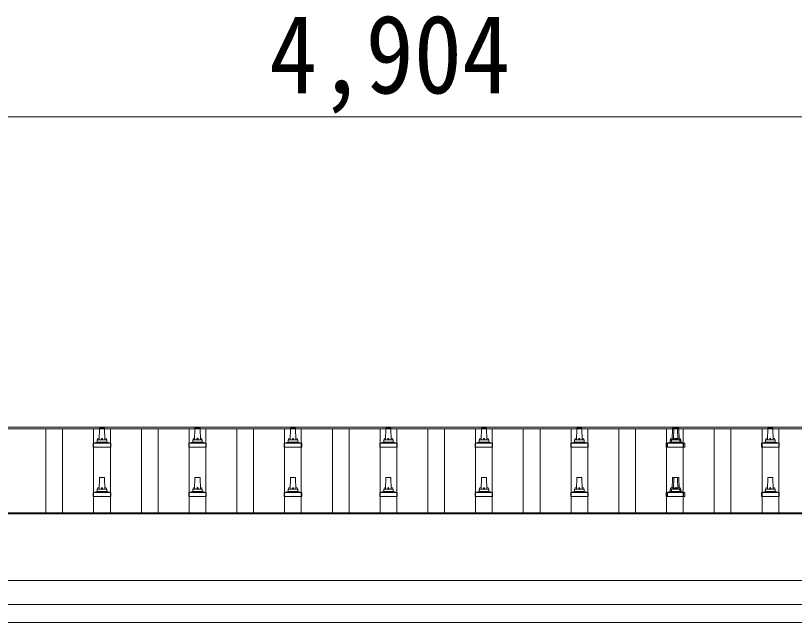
# Model space of a CAD drawing. Units: millimetres at full size, sheet at 1:50; details may follow other scales. Extents: x -14053 to 14053, y -9700 to 9700.
# Drawn here: x -5749 to -4117, y -1841 to -570 of the extents above; entities that cross this region are included whole.
import ezdxf
from ezdxf.enums import TextEntityAlignment as Align

# ---------------------------------------------------------------- set-up
doc = ezdxf.new("R2010")
doc.units = ezdxf.units.MM
doc.header["$LTSCALE"] = 50
for name, color, linetype, lineweight in [('0-2_TEXT1', 4, 'Continuous', 9), ('0-5_ELV2', 5, 'Continuous', 5), ('0-8_TABLE1', 6, 'Continuous', 9)]:
    doc.layers.add(name, color=color, linetype=linetype, lineweight=lineweight)
doc.styles.add('ＭＳ ゴシック', font='')
doc.styles.get('ＭＳ ゴシック').set_extended_font_data('MS Gothic')

msp = doc.modelspace()

# ---------------------------------------------------------------- linework, layer by layer
at = {"layer": '0-2_TEXT1'}
for p, q in [((-7390.66, -1432.16), (-2544.66, -1432.16)), ((-7390.66, -1435.75), (-2544.66, -1435.75)), ((-7388.66, -1611.77), (-2546.66, -1611.77)), ((-7388.66, -1613.66), (-2546.66, -1613.66)), ((-2546.66, -1753.55), (-7388.66, -1753.55)), ((-7388.66, -1803.37), (-2546.66, -1803.37)), ((-7367.66, -1841.27), (-2671.66, -1841.27))]:
    msp.add_line(p, q, dxfattribs=at)
at = {"layer": '0-5_ELV2'}
for p, q in [((-5573.66, -1458.68), (-5572.93, -1435.16)), ((-5571.94, -1434.18), (-5563.39, -1434.18)), ((-5562.39, -1435.16), (-5561.66, -1458.68)), ((-5373.66, -1458.68), (-5372.93, -1435.16)), ((-5371.94, -1434.18), (-5363.39, -1434.18)), ((-5362.39, -1435.16), (-5361.66, -1458.68)), ((-5173.66, -1458.68), (-5172.93, -1435.16)), ((-5171.94, -1434.18), (-5163.39, -1434.18)), ((-5162.39, -1435.16), (-5161.66, -1458.68)), ((-4973.66, -1458.68), (-4972.93, -1435.16)), ((-4971.94, -1434.18), (-4963.39, -1434.18)), ((-4962.39, -1435.16), (-4961.66, -1458.68)), ((-4773.66, -1458.68), (-4772.93, -1435.16)), ((-4771.94, -1434.18), (-4763.39, -1434.18)), ((-4762.39, -1435.16), (-4761.66, -1458.68)), ((-4573.66, -1458.68), (-4572.93, -1435.16)), ((-4571.94, -1434.18), (-4563.39, -1434.18)), ((-4562.39, -1435.16), (-4561.66, -1458.68)), ((-4373.66, -1458.68), (-4372.93, -1435.16)), ((-4371.94, -1434.18), (-4360.64, -1434.18)), ((-4370.91, -1458.68), (-4370.18, -1435.16)), ((-4362.39, -1435.16), (-4361.66, -1458.68)), ((-4359.64, -1435.16), (-4358.91, -1458.68)), ((-4173.66, -1458.68), (-4172.93, -1435.16)), ((-4171.94, -1434.18), (-4163.39, -1434.18)), ((-4162.39, -1435.16), (-4161.66, -1458.68)), ((-5585.91, -1474.18), (-5585.91, -1466.47)), ((-5585.53, -1465.68), (-5549.79, -1465.68)), ((-5585.15, -1465.49), (-5578.43, -1463.87)), ((-5578.04, -1463.68), (-5557.28, -1463.68)), ((-5577.66, -1462.89), (-5577.66, -1458.68)), ((-5576.66, -1458.68), (-5558.66, -1458.68)), ((-5557.66, -1462.89), (-5557.66, -1458.68)), ((-5550.18, -1465.49), (-5556.9, -1463.87)), ((-5549.41, -1474.18), (-5549.41, -1466.47)), ((-5385.91, -1474.18), (-5385.91, -1466.47)), ((-5385.53, -1465.68), (-5349.79, -1465.68)), ((-5385.15, -1465.49), (-5378.43, -1463.87)), ((-5378.04, -1463.68), (-5357.28, -1463.68)), ((-5377.66, -1462.89), (-5377.66, -1458.68)), ((-5376.66, -1458.68), (-5358.66, -1458.68)), ((-5357.66, -1462.89), (-5357.66, -1458.68)), ((-5350.18, -1465.49), (-5356.9, -1463.87)), ((-5349.41, -1474.18), (-5349.41, -1466.47)), ((-5185.91, -1474.18), (-5185.91, -1466.47)), ((-5185.53, -1465.68), (-5149.79, -1465.68)), ((-5185.15, -1465.49), (-5178.43, -1463.87)), ((-5178.04, -1463.68), (-5157.28, -1463.68)), ((-5177.66, -1462.89), (-5177.66, -1458.68)), ((-5176.66, -1458.68), (-5158.66, -1458.68)), ((-5157.66, -1462.89), (-5157.66, -1458.68)), ((-5150.18, -1465.49), (-5156.9, -1463.87)), ((-5149.41, -1474.18), (-5149.41, -1466.47)), ((-4985.91, -1474.18), (-4985.91, -1466.47)), ((-4985.53, -1465.68), (-4949.79, -1465.68)), ((-4985.15, -1465.49), (-4978.43, -1463.87)), ((-4978.04, -1463.68), (-4957.28, -1463.68)), ((-4977.66, -1462.89), (-4977.66, -1458.68)), ((-4976.66, -1458.68), (-4958.66, -1458.68)), ((-4957.66, -1462.89), (-4957.66, -1458.68)), ((-4950.18, -1465.49), (-4956.9, -1463.87)), ((-4949.41, -1474.18), (-4949.41, -1466.47)), ((-4785.91, -1474.18), (-4785.91, -1466.47)), ((-4785.53, -1465.68), (-4749.79, -1465.68)), ((-4785.15, -1465.49), (-4778.43, -1463.87)), ((-4778.04, -1463.68), (-4757.28, -1463.68)), ((-4777.66, -1462.89), (-4777.66, -1458.68)), ((-4776.66, -1458.68), (-4758.66, -1458.68)), ((-4757.66, -1462.89), (-4757.66, -1458.68)), ((-4750.18, -1465.49), (-4756.9, -1463.87)), ((-4749.41, -1474.18), (-4749.41, -1466.47)), ((-4585.91, -1474.18), (-4585.91, -1466.47)), ((-4585.53, -1465.68), (-4549.79, -1465.68)), ((-4585.15, -1465.49), (-4578.43, -1463.87)), ((-4578.04, -1463.68), (-4557.28, -1463.68)), ((-4577.66, -1462.89), (-4577.66, -1458.68)), ((-4576.66, -1458.68), (-4558.66, -1458.68)), ((-4557.66, -1462.89), (-4557.66, -1458.68)), ((-4550.18, -1465.49), (-4556.9, -1463.87)), ((-4549.41, -1474.18), (-4549.41, -1466.47)), ((-4385.91, -1474.18), (-4385.91, -1466.47)), ((-4385.53, -1465.68), (-4347.04, -1465.68)), ((-4385.15, -1465.49), (-4378.43, -1463.87)), ((-4383.16, -1474.18), (-4383.16, -1466.47)), ((-4382.4, -1465.49), (-4375.68, -1463.87)), ((-4378.04, -1463.68), (-4354.53, -1463.68)), ((-4377.66, -1462.89), (-4377.66, -1458.68)), ((-4376.66, -1458.68), (-4355.91, -1458.68)), ((-4374.91, -1462.89), (-4374.91, -1458.68)), ((-4357.66, -1462.89), (-4357.66, -1458.68)), ((-4350.18, -1465.49), (-4356.9, -1463.87)), ((-4354.91, -1462.89), (-4354.91, -1458.68)), ((-4347.43, -1465.49), (-4354.15, -1463.87)), ((-4349.41, -1474.18), (-4349.41, -1466.47)), ((-4346.66, -1474.18), (-4346.66, -1466.47)), ((-4185.91, -1474.18), (-4185.91, -1466.47)), ((-4185.53, -1465.68), (-4149.79, -1465.68)), ((-4185.15, -1465.49), (-4178.43, -1463.87)), ((-4178.04, -1463.68), (-4157.28, -1463.68)), ((-4177.66, -1462.89), (-4177.66, -1458.68)), ((-4176.66, -1458.68), (-4158.66, -1458.68)), ((-4157.66, -1462.89), (-4157.66, -1458.68)), ((-4150.18, -1465.49), (-4156.9, -1463.87)), ((-4149.41, -1474.18), (-4149.41, -1466.47)), ((-5549.41, -1474.18), (-5585.91, -1474.18)), ((-5349.41, -1474.18), (-5385.91, -1474.18)), ((-5149.41, -1474.18), (-5185.91, -1474.18)), ((-4949.41, -1474.18), (-4985.91, -1474.18)), ((-4749.41, -1474.18), (-4785.91, -1474.18)), ((-4549.41, -1474.18), (-4585.91, -1474.18)), ((-4346.66, -1474.18), (-4385.91, -1474.18)), ((-4149.41, -1474.18), (-4185.91, -1474.18)), ((-5573.66, -1562.01), (-5572.93, -1538.49)), ((-5571.94, -1537.51), (-5563.39, -1537.51)), ((-5562.39, -1538.49), (-5561.66, -1562.01)), ((-5373.66, -1562.01), (-5372.93, -1538.49)), ((-5371.94, -1537.51), (-5363.39, -1537.51)), ((-5362.39, -1538.49), (-5361.66, -1562.01)), ((-5173.66, -1562.01), (-5172.93, -1538.49)), ((-5171.94, -1537.51), (-5163.39, -1537.51)), ((-5162.39, -1538.49), (-5161.66, -1562.01)), ((-4973.66, -1562.01), (-4972.93, -1538.49)), ((-4971.94, -1537.51), (-4963.39, -1537.51)), ((-4962.39, -1538.49), (-4961.66, -1562.01)), ((-4773.66, -1562.01), (-4772.93, -1538.49)), ((-4771.94, -1537.51), (-4763.39, -1537.51)), ((-4762.39, -1538.49), (-4761.66, -1562.01)), ((-4573.66, -1562.01), (-4572.93, -1538.49)), ((-4571.94, -1537.51), (-4563.39, -1537.51)), ((-4562.39, -1538.49), (-4561.66, -1562.01)), ((-4373.66, -1562.01), (-4372.93, -1538.49)), ((-4371.94, -1537.51), (-4360.64, -1537.51)), ((-4370.91, -1562.01), (-4370.18, -1538.49)), ((-4362.39, -1538.49), (-4361.66, -1562.01)), ((-4359.64, -1538.49), (-4358.91, -1562.01)), ((-4173.66, -1562.01), (-4172.93, -1538.49)), ((-4171.94, -1537.51), (-4163.39, -1537.51)), ((-4162.39, -1538.49), (-4161.66, -1562.01)), ((-5577.66, -1566.23), (-5577.66, -1562.01)), ((-5576.66, -1562.01), (-5558.66, -1562.01)), ((-5557.66, -1566.23), (-5557.66, -1562.01)), ((-5377.66, -1566.23), (-5377.66, -1562.01)), ((-5376.66, -1562.01), (-5358.66, -1562.01)), ((-5357.66, -1566.23), (-5357.66, -1562.01)), ((-5177.66, -1566.23), (-5177.66, -1562.01)), ((-5176.66, -1562.01), (-5158.66, -1562.01)), ((-5157.66, -1566.23), (-5157.66, -1562.01)), ((-4977.66, -1566.23), (-4977.66, -1562.01)), ((-4976.66, -1562.01), (-4958.66, -1562.01)), ((-4957.66, -1566.23), (-4957.66, -1562.01)), ((-4777.66, -1566.23), (-4777.66, -1562.01)), ((-4776.66, -1562.01), (-4758.66, -1562.01)), ((-4757.66, -1566.23), (-4757.66, -1562.01)), ((-4577.66, -1566.23), (-4577.66, -1562.01)), ((-4576.66, -1562.01), (-4558.66, -1562.01)), ((-4557.66, -1566.23), (-4557.66, -1562.01)), ((-4377.66, -1566.23), (-4377.66, -1562.01)), ((-4376.66, -1562.01), (-4355.91, -1562.01)), ((-4374.91, -1566.23), (-4374.91, -1562.01)), ((-4357.66, -1566.23), (-4357.66, -1562.01)), ((-4354.91, -1566.23), (-4354.91, -1562.01)), ((-4177.66, -1566.23), (-4177.66, -1562.01)), ((-4176.66, -1562.01), (-4158.66, -1562.01)), ((-4157.66, -1566.23), (-4157.66, -1562.01)), ((-5585.91, -1577.51), (-5585.91, -1569.8)), ((-5549.41, -1577.51), (-5585.91, -1577.51)), ((-5585.53, -1569.01), (-5549.79, -1569.01)), ((-5585.15, -1568.83), (-5578.43, -1567.2)), ((-5578.04, -1567.01), (-5557.28, -1567.01)), ((-5550.18, -1568.83), (-5556.9, -1567.2)), ((-5549.41, -1577.51), (-5549.41, -1569.8)), ((-5385.91, -1577.51), (-5385.91, -1569.8)), ((-5349.41, -1577.51), (-5385.91, -1577.51)), ((-5385.53, -1569.01), (-5349.79, -1569.01)), ((-5385.15, -1568.83), (-5378.43, -1567.2)), ((-5378.04, -1567.01), (-5357.28, -1567.01)), ((-5350.18, -1568.83), (-5356.9, -1567.2)), ((-5349.41, -1577.51), (-5349.41, -1569.8)), ((-5185.91, -1577.51), (-5185.91, -1569.8)), ((-5149.41, -1577.51), (-5185.91, -1577.51)), ((-5185.53, -1569.01), (-5149.79, -1569.01)), ((-5185.15, -1568.83), (-5178.43, -1567.2)), ((-5178.04, -1567.01), (-5157.28, -1567.01)), ((-5150.18, -1568.83), (-5156.9, -1567.2)), ((-5149.41, -1577.51), (-5149.41, -1569.8)), ((-4985.91, -1577.51), (-4985.91, -1569.8)), ((-4949.41, -1577.51), (-4985.91, -1577.51)), ((-4985.53, -1569.01), (-4949.79, -1569.01)), ((-4985.15, -1568.83), (-4978.43, -1567.2)), ((-4978.04, -1567.01), (-4957.28, -1567.01)), ((-4950.18, -1568.83), (-4956.9, -1567.2)), ((-4949.41, -1577.51), (-4949.41, -1569.8)), ((-4785.91, -1577.51), (-4785.91, -1569.8)), ((-4749.41, -1577.51), (-4785.91, -1577.51)), ((-4785.53, -1569.01), (-4749.79, -1569.01)), ((-4785.15, -1568.83), (-4778.43, -1567.2)), ((-4778.04, -1567.01), (-4757.28, -1567.01)), ((-4750.18, -1568.83), (-4756.9, -1567.2)), ((-4749.41, -1577.51), (-4749.41, -1569.8)), ((-4585.91, -1577.51), (-4585.91, -1569.8)), ((-4549.41, -1577.51), (-4585.91, -1577.51)), ((-4585.53, -1569.01), (-4549.79, -1569.01)), ((-4585.15, -1568.83), (-4578.43, -1567.2)), ((-4578.04, -1567.01), (-4557.28, -1567.01)), ((-4550.18, -1568.83), (-4556.9, -1567.2)), ((-4549.41, -1577.51), (-4549.41, -1569.8)), ((-4385.91, -1577.51), (-4385.91, -1569.8)), ((-4346.66, -1577.51), (-4385.91, -1577.51)), ((-4385.53, -1569.01), (-4347.04, -1569.01)), ((-4385.15, -1568.83), (-4378.43, -1567.2)), ((-4383.16, -1577.51), (-4383.16, -1569.8)), ((-4382.4, -1568.83), (-4375.68, -1567.2)), ((-4378.04, -1567.01), (-4354.53, -1567.01)), ((-4350.18, -1568.83), (-4356.9, -1567.2)), ((-4347.43, -1568.83), (-4354.15, -1567.2)), ((-4349.41, -1577.51), (-4349.41, -1569.8)), ((-4346.66, -1577.51), (-4346.66, -1569.8)), ((-4185.91, -1577.51), (-4185.91, -1569.8)), ((-4149.41, -1577.51), (-4185.91, -1577.51)), ((-4185.53, -1569.01), (-4149.79, -1569.01)), ((-4185.15, -1568.83), (-4178.43, -1567.2)), ((-4178.04, -1567.01), (-4157.28, -1567.01)), ((-4150.18, -1568.83), (-4156.9, -1567.2)), ((-4149.41, -1577.51), (-4149.41, -1569.8))]:
    msp.add_line(p, q, dxfattribs=at)
at = {"layer": '0-5_ELV2', "color": 4, "lineweight": 9}
for p, q in [((-5685.16, -1611.77), (-5685.16, -1435.75)), ((-5650.16, -1611.77), (-5650.16, -1435.75)), ((-5585.16, -1611.77), (-5585.16, -1435.75)), ((-5550.16, -1611.77), (-5550.16, -1435.75)), ((-5485.16, -1611.77), (-5485.16, -1435.75)), ((-5450.16, -1611.77), (-5450.16, -1435.75)), ((-5385.16, -1611.77), (-5385.16, -1435.75)), ((-5350.16, -1611.77), (-5350.16, -1435.75)), ((-5285.16, -1611.77), (-5285.16, -1435.75)), ((-5250.16, -1611.77), (-5250.16, -1435.75)), ((-5185.16, -1611.77), (-5185.16, -1435.75)), ((-5150.16, -1611.77), (-5150.16, -1435.75)), ((-5085.16, -1611.77), (-5085.16, -1435.75)), ((-5050.16, -1611.77), (-5050.16, -1435.75)), ((-4985.16, -1611.77), (-4985.16, -1435.75)), ((-4950.16, -1611.77), (-4950.16, -1435.75)), ((-4885.16, -1611.77), (-4885.16, -1435.75)), ((-4850.16, -1611.77), (-4850.16, -1435.75)), ((-4785.16, -1611.77), (-4785.16, -1435.75)), ((-4750.16, -1611.77), (-4750.16, -1435.75)), ((-4685.16, -1611.77), (-4685.16, -1435.75)), ((-4650.16, -1611.77), (-4650.16, -1435.75)), ((-4585.16, -1611.77), (-4585.16, -1435.75)), ((-4550.16, -1611.77), (-4550.16, -1435.75)), ((-4485.16, -1611.77), (-4485.16, -1435.75)), ((-4450.16, -1611.77), (-4450.16, -1435.75)), ((-4385.16, -1611.77), (-4385.16, -1435.75)), ((-4350.16, -1611.77), (-4350.16, -1435.75)), ((-4285.16, -1611.77), (-4285.16, -1435.75)), ((-4250.16, -1611.77), (-4250.16, -1435.75)), ((-4185.16, -1611.77), (-4185.16, -1435.75)), ((-4150.16, -1611.77), (-4150.16, -1435.75))]:
    msp.add_line(p, q, dxfattribs=at)
at = {"layer": '0-5_ELV2'}
for centre, radius, start, end in [((-5571.94, -1435.18), 1, 90, 178.60509), ((-5563.39, -1435.18), 1, 1.39491, 90), ((-5371.94, -1435.18), 1, 90, 178.60509), ((-5363.39, -1435.18), 1, 1.39491, 90), ((-5171.94, -1435.18), 1, 90, 178.60509), ((-5163.39, -1435.18), 1, 1.39491, 90), ((-4971.94, -1435.18), 1, 90, 178.60509), ((-4963.39, -1435.18), 1, 1.39491, 90), ((-4771.94, -1435.18), 1, 90, 178.60509), ((-4763.39, -1435.18), 1, 1.39491, 90), ((-4571.94, -1435.18), 1, 90, 178.60509), ((-4563.39, -1435.18), 1, 1.39491, 90), ((-4371.94, -1435.18), 1, 90, 178.60509), ((-4369.19, -1435.18), 1, 90, 178.60509), ((-4363.39, -1435.18), 1, 1.39491, 90), ((-4360.64, -1435.18), 1, 1.39491, 90), ((-4171.94, -1435.18), 1, 90, 178.60509), ((-4163.39, -1435.18), 1, 1.39491, 90), ((-5584.91, -1466.47), 1, 103.62699, 180), ((-5578.66, -1462.89), 1, 283.62699, 0), ((-5573.58, -1459.31), 4.13, 90, 171.17633), ((-5576.66, -1459.68), 1, 90, 180), ((-5564.33, -1458.68), 4.83, 133.60282, 180), ((-5570.99, -1458.68), 4.83, 0, 46.39718), ((-5561.75, -1459.31), 4.13, 8.82367, 90), ((-5558.66, -1459.68), 1, 0, 90), ((-5556.66, -1462.89), 1, 180, 256.37301), ((-5550.41, -1466.47), 1, 0, 76.37301), ((-5384.91, -1466.47), 1, 103.62699, 180), ((-5378.66, -1462.89), 1, 283.62699, 0), ((-5373.58, -1459.31), 4.13, 90, 171.17633), ((-5376.66, -1459.68), 1, 90, 180), ((-5364.33, -1458.68), 4.83, 133.60282, 180), ((-5370.99, -1458.68), 4.83, 0, 46.39718), ((-5361.75, -1459.31), 4.13, 8.82367, 90), ((-5358.66, -1459.68), 1, 0, 90), ((-5356.66, -1462.89), 1, 180, 256.37301), ((-5350.41, -1466.47), 1, 0, 76.37301), ((-5184.91, -1466.47), 1, 103.62699, 180), ((-5178.66, -1462.89), 1, 283.62699, 0), ((-5173.58, -1459.31), 4.13, 90, 171.17633), ((-5176.66, -1459.68), 1, 90, 180), ((-5164.33, -1458.68), 4.83, 133.60282, 180), ((-5170.99, -1458.68), 4.83, 0, 46.39718), ((-5161.75, -1459.31), 4.13, 8.82367, 90), ((-5158.66, -1459.68), 1, 0, 90), ((-5156.66, -1462.89), 1, 180, 256.37301), ((-5150.41, -1466.47), 1, 0, 76.37301), ((-4984.91, -1466.47), 1, 103.62699, 180), ((-4978.66, -1462.89), 1, 283.62699, 0), ((-4973.58, -1459.31), 4.13, 90, 171.17633), ((-4976.66, -1459.68), 1, 90, 180), ((-4964.33, -1458.68), 4.83, 133.60282, 180), ((-4970.99, -1458.68), 4.83, 0, 46.39718), ((-4961.75, -1459.31), 4.13, 8.82367, 90), ((-4958.66, -1459.68), 1, 0, 90), ((-4956.66, -1462.89), 1, 180, 256.37301), ((-4950.41, -1466.47), 1, 0, 76.37301), ((-4784.91, -1466.47), 1, 103.62699, 180), ((-4778.66, -1462.89), 1, 283.62699, 0), ((-4773.58, -1459.31), 4.13, 90, 171.17633), ((-4776.66, -1459.68), 1, 90, 180), ((-4764.33, -1458.68), 4.83, 133.60282, 180), ((-4770.99, -1458.68), 4.83, 0, 46.39718), ((-4761.75, -1459.31), 4.13, 8.82367, 90), ((-4758.66, -1459.68), 1, 0, 90), ((-4756.66, -1462.89), 1, 180, 256.37301), ((-4750.41, -1466.47), 1, 0, 76.37301), ((-4584.91, -1466.47), 1, 103.62699, 180), ((-4578.66, -1462.89), 1, 283.62699, 0), ((-4573.58, -1459.31), 4.13, 90, 171.17633), ((-4576.66, -1459.68), 1, 90, 180), ((-4564.33, -1458.68), 4.83, 133.60282, 180), ((-4570.99, -1458.68), 4.83, 0, 46.39718), ((-4561.75, -1459.31), 4.13, 8.82367, 90), ((-4558.66, -1459.68), 1, 0, 90), ((-4556.66, -1462.89), 1, 180, 256.37301), ((-4550.41, -1466.47), 1, 0, 76.37301), ((-4384.91, -1466.47), 1, 103.62699, 180), ((-4382.16, -1466.47), 1, 103.62699, 180), ((-4378.66, -1462.89), 1, 283.62699, 0), ((-4373.58, -1459.31), 4.13, 90, 171.17633), ((-4376.66, -1459.68), 1, 90, 180), ((-4375.91, -1462.89), 1, 283.62699, 0), ((-4370.83, -1459.31), 4.13, 90, 171.17633), ((-4373.91, -1459.68), 1, 90, 180), ((-4364.33, -1458.68), 4.83, 133.60282, 180), ((-4370.99, -1458.68), 4.83, 0, 46.39718), ((-4361.58, -1458.68), 4.83, 133.60282, 180), ((-4368.24, -1458.68), 4.83, 0, 46.39718), ((-4361.75, -1459.31), 4.13, 8.82367, 90), ((-4359, -1459.31), 4.13, 8.82367, 90), ((-4358.66, -1459.68), 1, 0, 90), ((-4356.66, -1462.89), 1, 180, 256.37301), ((-4355.91, -1459.68), 1, 0, 90), ((-4353.91, -1462.89), 1, 180, 256.37301), ((-4350.41, -1466.47), 1, 0, 76.37301), ((-4347.66, -1466.47), 1, 0, 76.37301), ((-4184.91, -1466.47), 1, 103.62699, 180), ((-4178.66, -1462.89), 1, 283.62699, 0), ((-4173.58, -1459.31), 4.13, 90, 171.17633), ((-4176.66, -1459.68), 1, 90, 180), ((-4164.33, -1458.68), 4.83, 133.60282, 180), ((-4170.99, -1458.68), 4.83, 0, 46.39718), ((-4161.75, -1459.31), 4.13, 8.82367, 90), ((-4158.66, -1459.68), 1, 0, 90), ((-4156.66, -1462.89), 1, 180, 256.37301), ((-4150.41, -1466.47), 1, 0, 76.37301), ((-5571.94, -1538.51), 1, 90, 178.60509), ((-5563.39, -1538.51), 1, 1.39491, 90), ((-5371.94, -1538.51), 1, 90, 178.60509), ((-5363.39, -1538.51), 1, 1.39491, 90), ((-5171.94, -1538.51), 1, 90, 178.60509), ((-5163.39, -1538.51), 1, 1.39491, 90), ((-4971.94, -1538.51), 1, 90, 178.60509), ((-4963.39, -1538.51), 1, 1.39491, 90), ((-4771.94, -1538.51), 1, 90, 178.60509), ((-4763.39, -1538.51), 1, 1.39491, 90), ((-4571.94, -1538.51), 1, 90, 178.60509), ((-4563.39, -1538.51), 1, 1.39491, 90), ((-4371.94, -1538.51), 1, 90, 178.60509), ((-4369.19, -1538.51), 1, 90, 178.60509), ((-4363.39, -1538.51), 1, 1.39491, 90), ((-4360.64, -1538.51), 1, 1.39491, 90), ((-4171.94, -1538.51), 1, 90, 178.60509), ((-4163.39, -1538.51), 1, 1.39491, 90), ((-5573.58, -1562.65), 4.13, 90, 171.17633), ((-5576.66, -1563.01), 1, 90, 180), ((-5564.33, -1562.01), 4.83, 133.60282, 180), ((-5570.99, -1562.01), 4.83, 0, 46.39718), ((-5561.75, -1562.65), 4.13, 8.82367, 90), ((-5558.66, -1563.01), 1, 0, 90), ((-5373.58, -1562.65), 4.13, 90, 171.17633), ((-5376.66, -1563.01), 1, 90, 180), ((-5364.33, -1562.01), 4.83, 133.60282, 180), ((-5370.99, -1562.01), 4.83, 0, 46.39718), ((-5361.75, -1562.65), 4.13, 8.82367, 90), ((-5358.66, -1563.01), 1, 0, 90), ((-5173.58, -1562.65), 4.13, 90, 171.17633), ((-5176.66, -1563.01), 1, 90, 180), ((-5164.33, -1562.01), 4.83, 133.60282, 180), ((-5170.99, -1562.01), 4.83, 0, 46.39718), ((-5161.75, -1562.65), 4.13, 8.82367, 90), ((-5158.66, -1563.01), 1, 0, 90), ((-4973.58, -1562.65), 4.13, 90, 171.17633), ((-4976.66, -1563.01), 1, 90, 180), ((-4964.33, -1562.01), 4.83, 133.60282, 180), ((-4970.99, -1562.01), 4.83, 0, 46.39718), ((-4961.75, -1562.65), 4.13, 8.82367, 90), ((-4958.66, -1563.01), 1, 0, 90), ((-4773.58, -1562.65), 4.13, 90, 171.17633), ((-4776.66, -1563.01), 1, 90, 180), ((-4764.33, -1562.01), 4.83, 133.60282, 180), ((-4770.99, -1562.01), 4.83, 0, 46.39718), ((-4761.75, -1562.65), 4.13, 8.82367, 90), ((-4758.66, -1563.01), 1, 0, 90), ((-4573.58, -1562.65), 4.13, 90, 171.17633), ((-4576.66, -1563.01), 1, 90, 180), ((-4564.33, -1562.01), 4.83, 133.60282, 180), ((-4570.99, -1562.01), 4.83, 0, 46.39718), ((-4561.75, -1562.65), 4.13, 8.82367, 90), ((-4558.66, -1563.01), 1, 0, 90), ((-4373.58, -1562.65), 4.13, 90, 171.17633), ((-4376.66, -1563.01), 1, 90, 180), ((-4370.83, -1562.65), 4.13, 90, 171.17633), ((-4373.91, -1563.01), 1, 90, 180), ((-4364.33, -1562.01), 4.83, 133.60282, 180), ((-4370.99, -1562.01), 4.83, 0, 46.39718), ((-4361.58, -1562.01), 4.83, 133.60282, 180), ((-4368.24, -1562.01), 4.83, 0, 46.39718), ((-4361.75, -1562.65), 4.13, 8.82367, 90), ((-4359, -1562.65), 4.13, 8.82367, 90), ((-4358.66, -1563.01), 1, 0, 90), ((-4355.91, -1563.01), 1, 0, 90), ((-4173.58, -1562.65), 4.13, 90, 171.17633), ((-4176.66, -1563.01), 1, 90, 180), ((-4164.33, -1562.01), 4.83, 133.60282, 180), ((-4170.99, -1562.01), 4.83, 0, 46.39718), ((-4161.75, -1562.65), 4.13, 8.82367, 90), ((-4158.66, -1563.01), 1, 0, 90), ((-5584.91, -1569.8), 1, 103.62699, 180), ((-5578.66, -1566.23), 1, 283.62699, 0), ((-5556.66, -1566.23), 1, 180, 256.37301), ((-5550.41, -1569.8), 1, 0, 76.37301), ((-5384.91, -1569.8), 1, 103.62699, 180), ((-5378.66, -1566.23), 1, 283.62699, 0), ((-5356.66, -1566.23), 1, 180, 256.37301), ((-5350.41, -1569.8), 1, 0, 76.37301), ((-5184.91, -1569.8), 1, 103.62699, 180), ((-5178.66, -1566.23), 1, 283.62699, 0), ((-5156.66, -1566.23), 1, 180, 256.37301), ((-5150.41, -1569.8), 1, 0, 76.37301), ((-4984.91, -1569.8), 1, 103.62699, 180), ((-4978.66, -1566.23), 1, 283.62699, 0), ((-4956.66, -1566.23), 1, 180, 256.37301), ((-4950.41, -1569.8), 1, 0, 76.37301), ((-4784.91, -1569.8), 1, 103.62699, 180), ((-4778.66, -1566.23), 1, 283.62699, 0), ((-4756.66, -1566.23), 1, 180, 256.37301), ((-4750.41, -1569.8), 1, 0, 76.37301), ((-4584.91, -1569.8), 1, 103.62699, 180), ((-4578.66, -1566.23), 1, 283.62699, 0), ((-4556.66, -1566.23), 1, 180, 256.37301), ((-4550.41, -1569.8), 1, 0, 76.37301), ((-4384.91, -1569.8), 1, 103.62699, 180), ((-4382.16, -1569.8), 1, 103.62699, 180), ((-4378.66, -1566.23), 1, 283.62699, 0), ((-4375.91, -1566.23), 1, 283.62699, 0), ((-4356.66, -1566.23), 1, 180, 256.37301), ((-4353.91, -1566.23), 1, 180, 256.37301), ((-4350.41, -1569.8), 1, 0, 76.37301), ((-4347.66, -1569.8), 1, 0, 76.37301), ((-4184.91, -1569.8), 1, 103.62699, 180), ((-4178.66, -1566.23), 1, 283.62699, 0), ((-4156.66, -1566.23), 1, 180, 256.37301), ((-4150.41, -1569.8), 1, 0, 76.37301)]:
    msp.add_arc(centre, radius, start, end, dxfattribs=at)
at = {"layer": '0-8_TABLE1'}
msp.add_line((-2515.66, -782.16), (-7419.66, -782.16), dxfattribs=at)

# ---------------------------------------------------------------- texts
at = {"layer": '0-8_TABLE1', "color": 7, "style": 'ＭＳ ゴシック', "width": 0.9}
msp.add_text('4,904', height=165, dxfattribs=at).set_placement((-5217.66, -782.16), align=Align.BOTTOM_LEFT)

doc.saveas('drawing.dxf')
